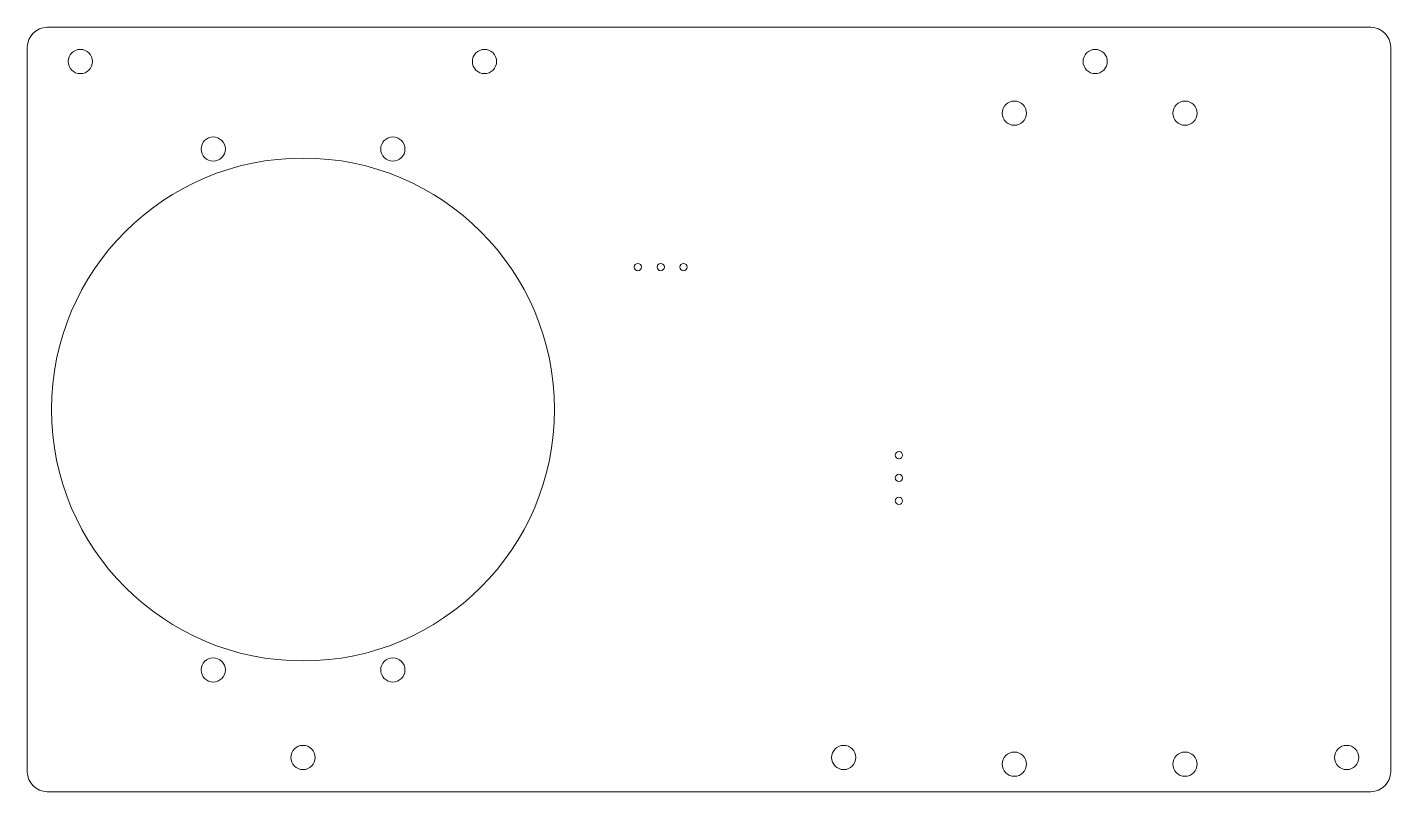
# Model space of a CAD drawing. Header units: inches. Extents: x 5.51 to 11.48, y 3.83 to 7.18.
import ezdxf

# ---------------------------------------------------------------- set-up
doc = ezdxf.new("R2010")
doc.units = ezdxf.units.IN
doc.header["$MEASUREMENT"] = 0
doc.layers.add('VISIBLE', color=7, linetype='Continuous', lineweight=0)

msp = doc.modelspace()

# ---------------------------------------------------------------- linework, layer by layer
at = {"layer": 'VISIBLE'}
for p, q in [((5.5932, 7.1787), (11.3952, 7.1787)), ((5.5059, 3.9144), (5.5059, 7.0914)), ((11.4825, 7.0914), (11.4825, 3.9144)), ((11.3952, 3.8271), (5.5932, 3.8271))]:
    msp.add_line(p, q, dxfattribs=at)
for centre, radius in [((5.7383, 7.0285), 0.0531), ((7.51, 7.0285), 0.0531), ((10.1871, 7.0285), 0.0531), ((9.8328, 6.8021), 0.0531), ((10.5808, 6.8021), 0.0531), ((6.321, 6.6446), 0.0531), ((7.1084, 6.6446), 0.0531), ((6.7147, 5.5029), 1.1024), ((8.1825, 6.1273), 0.016), ((8.2825, 6.1273), 0.016), ((8.3825, 6.1273), 0.016), ((9.3269, 5.3027), 0.016), ((9.3269, 5.2027), 0.016), ((9.3269, 5.1027), 0.016), ((6.321, 4.3612), 0.0531), ((7.1084, 4.3612), 0.0531), ((6.7147, 3.9773), 0.0531), ((9.0848, 3.9773), 0.0531), ((11.2895, 3.9773), 0.0531), ((9.8328, 3.9478), 0.0531), ((10.5808, 3.9478), 0.0531)]:
    msp.add_circle(centre, radius, dxfattribs=at)
for centre, start, end in [((5.5932, 7.0914), 90, 180), ((11.3952, 7.0914), 0, 90), ((5.5932, 3.9144), 180, 270), ((11.3952, 3.9144), 270, 0)]:
    msp.add_arc(centre, 0.0873, start, end, dxfattribs=at)

doc.saveas('drawing.dxf')
